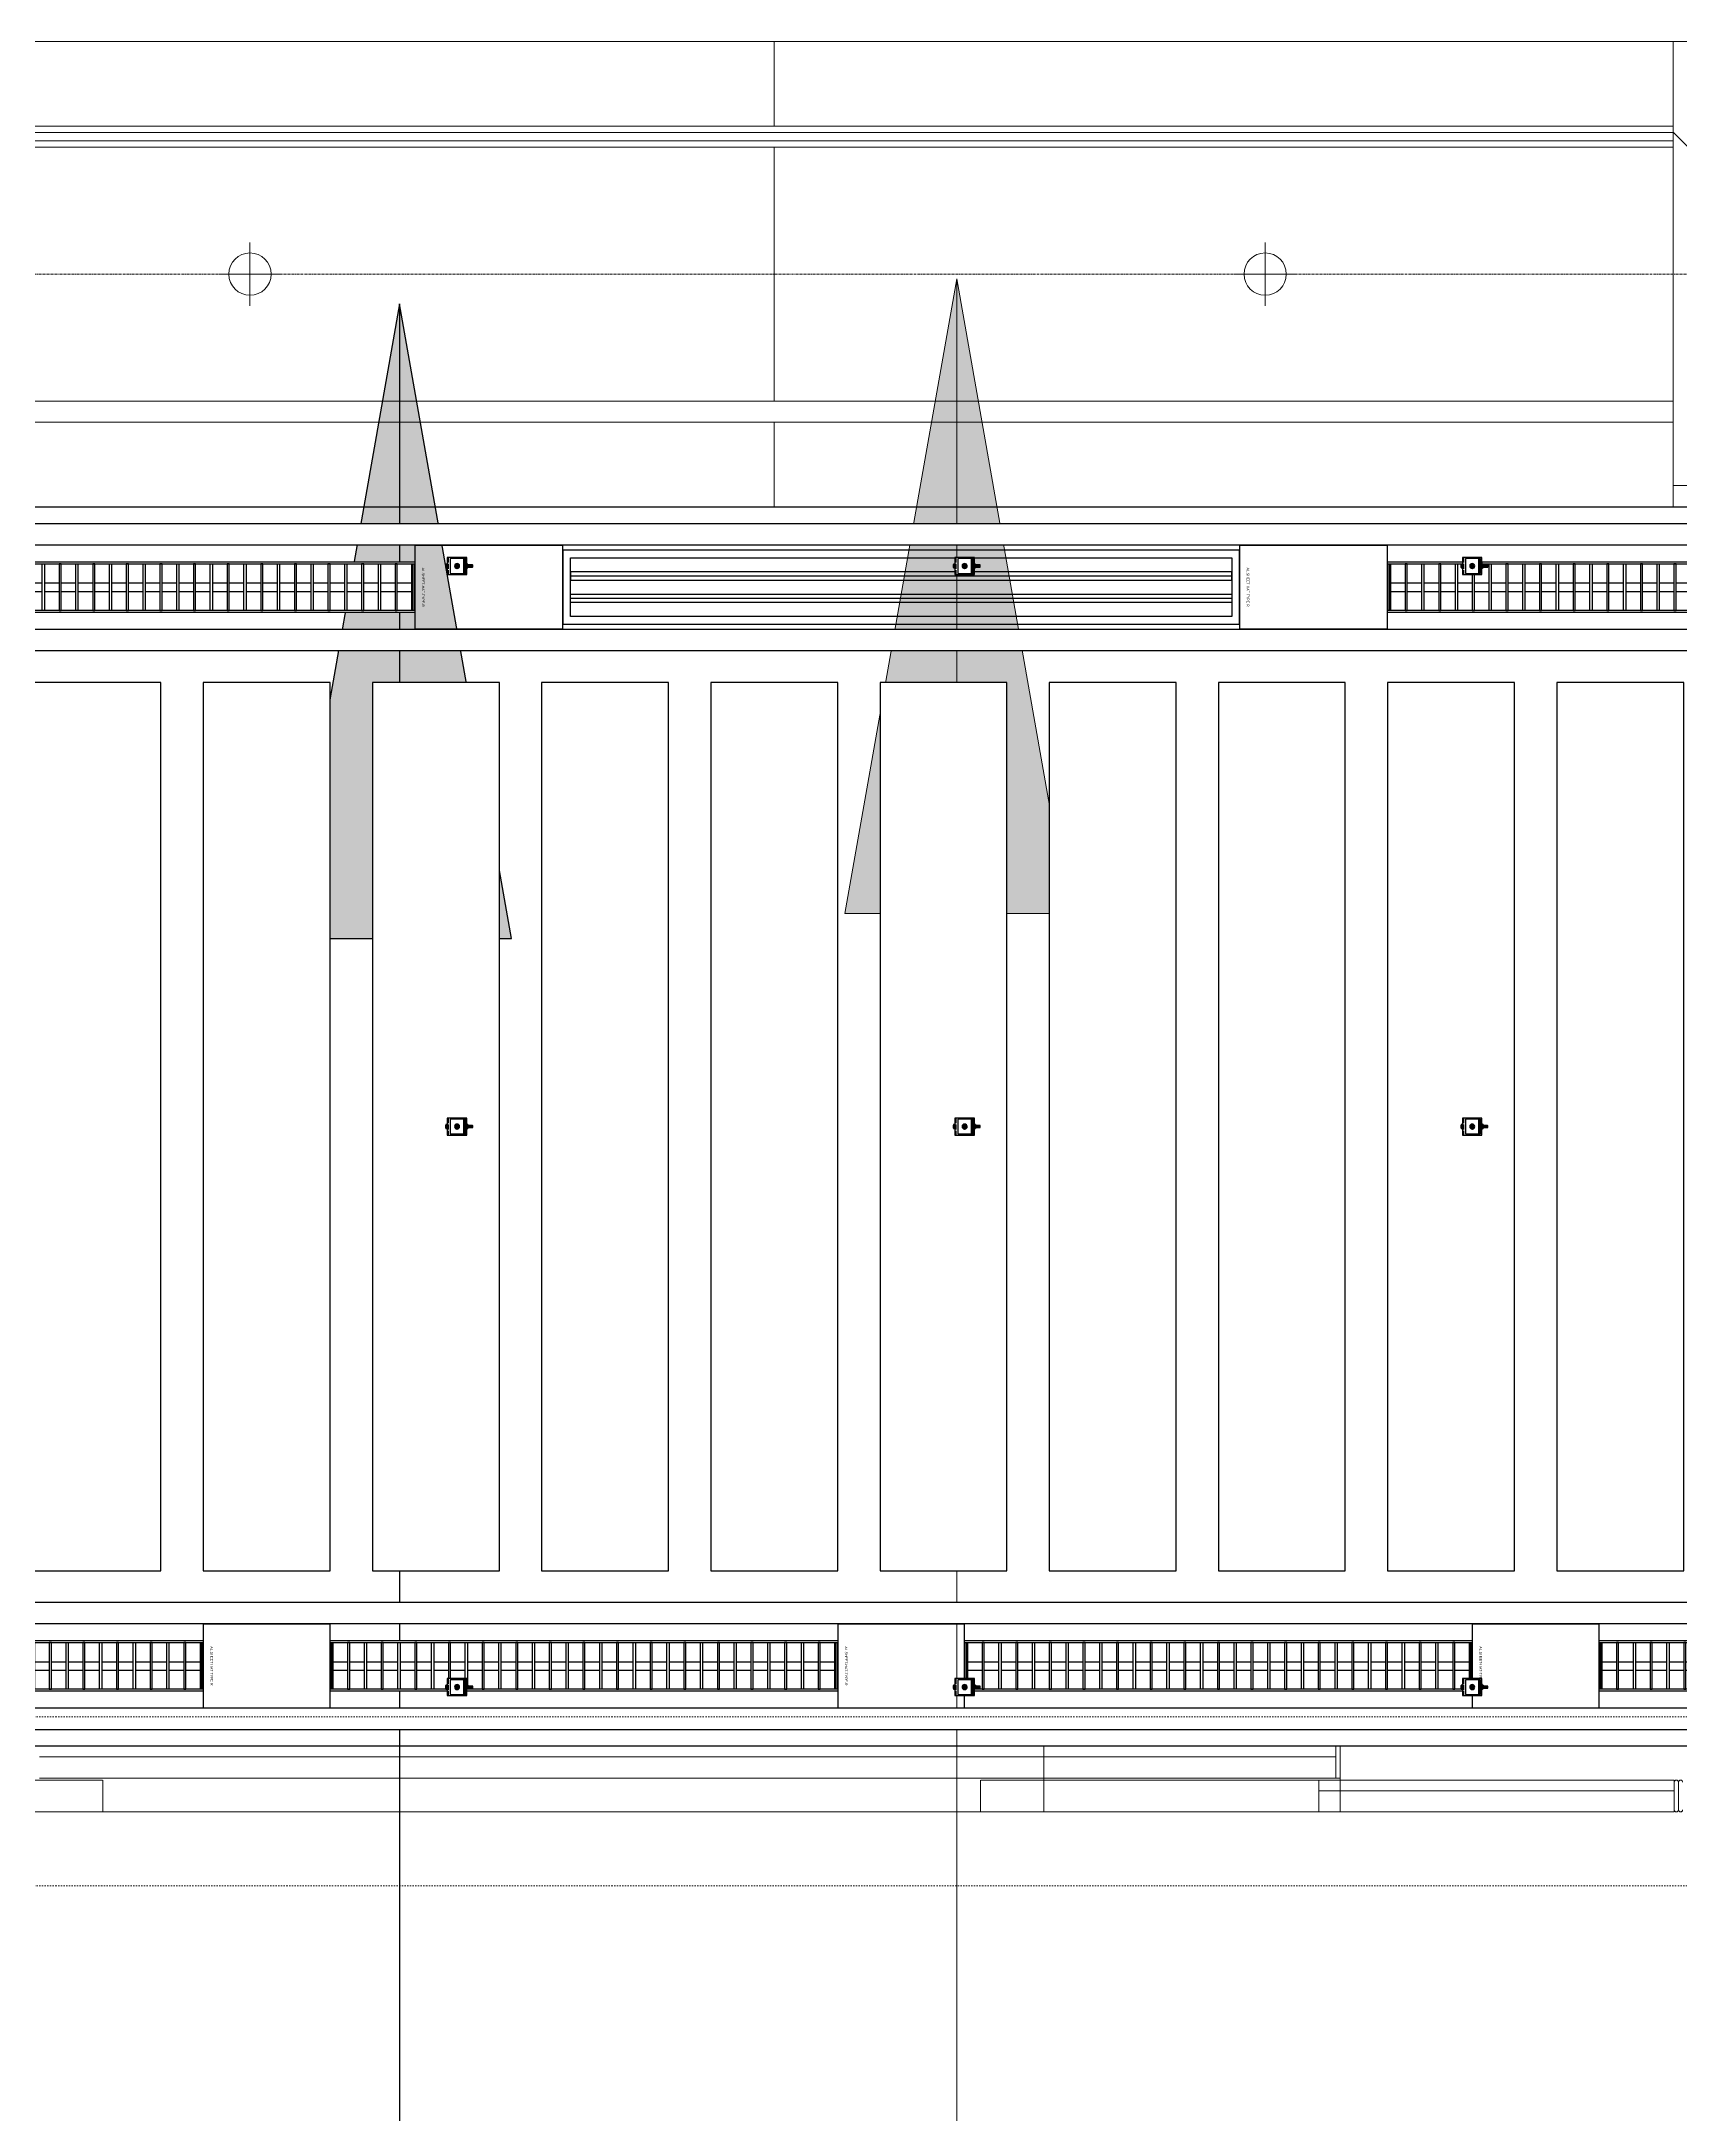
# Model space of a CAD drawing. Header units: millimetres. Extents: x -962357 to -591296, y -195428 to 59420.
# Drawn here: x -818113 to -814238, y -770 to 4130 of the extents above; entities that cross this region are included whole.
import ezdxf
from ezdxf.enums import TextEntityAlignment as Align

# ---------------------------------------------------------------- set-up
doc = ezdxf.new("R2010")
doc.units = ezdxf.units.MM
for name, pattern in [('ACAD_ISO02W100', [15, 12, -3]), ('DASH', [6.35, 3.175, -3.175]), ('DPA_Grid _ Level 100', [10, 5.5, -1.6, 1.3, -1.6]), ('DPA_Hidden 500', [1.4, 0.8, -0.6])]:
    doc.linetypes.add(name, pattern=pattern)
for name, color, linetype in [('000 - CSD_PL_001 - ASCESSORIES', 251, 'Continuous'), ('000 - H A T C H', 8, 'Continuous'), ('000 - WIPEOUT', 250, 'Continuous'), ('001 - ASCESSORIES', 251, 'Continuous'), ('008 - LIGHTING', 1, 'Continuous'), ('A04_TUBE SERIES', 2, 'Continuous'), ('A11_ALU.SOLID SHEET', 2, 'Continuous')]:
    doc.layers.add(name, color=color, linetype=linetype)
for name, color, linetype, lineweight in [('A-ANNO-NOTE', 3, 'Continuous', 25), ('A-CLNG', 2, 'Continuous', 9), ('A-DETL-GENF', 2, 'Continuous', 9), ('A-GENM', 1, 'Continuous', 9), ('A-GENM-HDLN', 2, 'DPA_Hidden 500', 9), ('A-GLAZ-CURT', 2, 'Continuous', 9), ('A-WALL', 5, 'Continuous', 9), ('A-WALL-FNSH', 2, 'Continuous', 9), ('A-WALL-PATT', 1, 'Continuous', 9), ('E-LITE-EQPM', 2, 'Continuous', 9), ('G-ANNO-TEXT', 3, 'Continuous', 9), ('I-WALL-E', 2, 'Continuous', 9), ('Q-SPCQ', 2, 'Continuous', 9), ('Q-SPCQ-HDLN', 2, 'DASH', 9), ('S-GRID', 251, 'Continuous', 9), ('WALL-E', 2, 'Continuous', 9)]:
    doc.layers.add(name, color=color, linetype=linetype, lineweight=lineweight)
doc.layers.get('000 - CSD_PL_001 - ASCESSORIES').off()
pattern_1 = [(45, (2.4, 1), (-1060.6602, 1060.6602), []), (135, (2.4, 1), (-1060.6602, -1060.6602), [])]

# ---------------------------------------------------------------- blocks, each defined once
blk = doc.blocks.new('System Panel - DPA-AR_Metal Ceiling Rectangular Panel-13139259-4180-01 LOWER PLATFORM LEVEL - REFLECTED CEILING PLAN')
at = {"layer": 'A-GLAZ-CURT'}
for p, q in [((-741107.4, 4129), (-743507.4, 4129)), ((-743507.4, 4129), (-743507.4, 3929)), ((-743507.4, 3929), (-743507.4, 4129)), ((-743507.4, 4129), (-741107.4, 4129)), ((-741107.4, 3929), (-741107.4, 4129)), ((-741107.4, 4129), (-741107.4, 3929)), ((-743507.4, 3929), (-741107.4, 3929)), ((-741107.4, 3929), (-743507.4, 3929))]:
    blk.add_line(p, q, dxfattribs=at)
blk = doc.blocks.new('System Panel - DPA-AR_Metal Ceiling Rectangular Panel-V23-4180-01 LOWER PLATFORM LEVEL - REFLECTED CEILING PLAN')
at = {"layer": 'A-GLAZ-CURT'}
for p, q in [((-814257.4, 4129), (-816382.4, 4129)), ((-816382.4, 4129), (-816382.4, 3929)), ((-816382.4, 3929), (-816382.4, 4129)), ((-816382.4, 4129), (-814257.4, 4129)), ((-814257.4, 3929), (-814257.4, 4129)), ((-814257.4, 4129), (-814257.4, 3929)), ((-816382.4, 3929), (-814257.4, 3929)), ((-814257.4, 3929), (-816382.4, 3929))]:
    blk.add_line(p, q, dxfattribs=at)
blk = doc.blocks.new('System Panel - DPA-AR_Metal Ceiling Rectangular Panel-13139299-4180-01 LOWER PLATFORM LEVEL - REFLECTED CEILING PLAN')
at = {"layer": 'A-GLAZ-CURT'}
for p, q in [((-818782.4, 3879), (-821182.4, 3879)), ((-821182.4, 3879), (-821182.4, 3279)), ((-821182.4, 3279), (-821182.4, 3879)), ((-821182.4, 3879), (-818782.4, 3879)), ((-818782.4, 3279), (-818782.4, 3879)), ((-818782.4, 3879), (-818782.4, 3279)), ((-821182.4, 3279), (-818782.4, 3279)), ((-818782.4, 3279), (-821182.4, 3279))]:
    blk.add_line(p, q, dxfattribs=at)
blk = doc.blocks.new('System Panel - DPA-AR_Metal Ceiling Rectangular Panel-V25-4180-01 LOWER PLATFORM LEVEL - REFLECTED CEILING PLAN')
at = {"layer": 'A-GLAZ-CURT'}
for p, q in [((-814257.4, 3879), (-816382.4, 3879)), ((-816382.4, 3879), (-816382.4, 3279)), ((-816382.4, 3279), (-816382.4, 3879)), ((-816382.4, 3879), (-814257.4, 3879)), ((-814257.4, 3279), (-814257.4, 3879)), ((-814257.4, 3879), (-814257.4, 3279)), ((-816382.4, 3279), (-814257.4, 3279)), ((-814257.4, 3279), (-816382.4, 3279))]:
    blk.add_line(p, q, dxfattribs=at)
blk = doc.blocks.new('*U403')
at = {"layer": 'A-CLNG'}
for p, q in [((-75360.2, 550), (-69524.9, 550)), ((-69524.9, 550), (-75360.2, 550))]:
    blk.add_line(p, q, dxfattribs=at)
at = {"layer": 'I-WALL-E'}
for p, q in [((-69575, 315), (-76337.6, 315)), ((-76337.6, 315), (-69575, 315)), ((-69575, 335), (-76317.6, 335)), ((-76317.6, 335), (-69575, 335))]:
    blk.add_line(p, q, dxfattribs=at)
at = {"layer": 'A-GLAZ-CURT'}
for name, p in [('System Panel - DPA-AR_Metal Ceiling Rectangular Panel-13139259-4180-01 LOWER PLATFORM LEVEL - REFLECTED CEILING PLAN', (669407.4, -3579)), ('System Panel - DPA-AR_Metal Ceiling Rectangular Panel-V23-4180-01 LOWER PLATFORM LEVEL - REFLECTED CEILING PLAN', (744682.4, -3579)), ('System Panel - DPA-AR_Metal Ceiling Rectangular Panel-13139299-4180-01 LOWER PLATFORM LEVEL - REFLECTED CEILING PLAN', (747082.4, -3579)), ('System Panel - DPA-AR_Metal Ceiling Rectangular Panel-V25-4180-01 LOWER PLATFORM LEVEL - REFLECTED CEILING PLAN', (744682.4, -3579)), ('System Panel - DPA-AR_Metal Ceiling Rectangular Panel-13139259-4180-01 LOWER PLATFORM LEVEL - REFLECTED CEILING PLAN', (669407.4, -4479)), ('System Panel - DPA-AR_Metal Ceiling Rectangular Panel-V23-4180-01 LOWER PLATFORM LEVEL - REFLECTED CEILING PLAN', (744682.4, -4479))]:
    blk.add_blockref(name, p, dxfattribs=at)
blk = doc.blocks.new('*U499')
at = {"layer": 'A11_ALU.SOLID SHEET', "color": 0}
blk.add_lwpolyline([(350, -98.8), (350, 98.8), (0, 98.8), (0, -98.8)], close=True, dxfattribs=at)
at = {"layer": 'Defpoints', "color": 250}
blk.add_point((0, 0), dxfattribs=at)
blk.add_text('AL.SHEET-HAT-TYPE-R', height=6, rotation=270, dxfattribs=at).set_placement((15, 0), align=Align.BOTTOM_CENTER)
blk = doc.blocks.new('*U634')
at = {"color": 1}
blk.add_wipeout([(600, -60), (-600, -60), (-600, 60), (600, 60)], dxfattribs=at).dxf.layer = '000 - WIPEOUT'
at = {"layer": '001 - ASCESSORIES', "color": 0}
blk.add_lwpolyline([(600, -60), (-600, -60), (-600, 60), (600, 60)], close=True, dxfattribs=at)
at = {"layer": '001 - ASCESSORIES'}
for points in [[(-593.5, -55), (-598.5, -55), (-598.5, 55), (-593.5, 55)], [(595, -55), (-595, -55), (-595, 55), (595, 55)], [(-558.8, -55), (-553.8, -55), (-553.8, 55), (-558.8, 55)], [(-514, -55), (-519, -55), (-519, 55), (-514, 55)], [(-479.3, -55), (-474.3, -55), (-474.3, 55), (-479.3, 55)], [(-434.6, -55), (-439.6, -55), (-439.6, 55), (-434.6, 55)], [(-399.8, -55), (-394.8, -55), (-394.8, 55), (-399.8, 55)], [(-355.1, -55), (-360.1, -55), (-360.1, 55), (-355.1, 55)], [(-320.4, -55), (-315.4, -55), (-315.4, 55), (-320.4, 55)], [(-275.6, -55), (-280.6, -55), (-280.6, 55), (-275.6, 55)], [(-240.9, -55), (-235.9, -55), (-235.9, 55), (-240.9, 55)], [(-196.2, -55), (-201.2, -55), (-201.2, 55), (-196.2, 55)], [(-161.4, -55), (-156.4, -55), (-156.4, 55), (-161.4, 55)], [(-116.7, -55), (-121.7, -55), (-121.7, 55), (-116.7, 55)], [(-82, -55), (-77, -55), (-77, 55), (-82, 55)], [(-37.2, -55), (-42.2, -55), (-42.2, 55), (-37.2, 55)], [(-2.5, -55), (2.5, -55), (2.5, 55), (-2.5, 55)], [(42.2, -55), (37.2, -55), (37.2, 55), (42.2, 55)], [(77, -55), (82, -55), (82, 55), (77, 55)], [(121.7, -55), (116.7, -55), (116.7, 55), (121.7, 55)], [(156.4, -55), (161.4, -55), (161.4, 55), (156.4, 55)], [(201.2, -55), (196.2, -55), (196.2, 55), (201.2, 55)], [(235.9, -55), (240.9, -55), (240.9, 55), (235.9, 55)], [(280.6, -55), (275.6, -55), (275.6, 55), (280.6, 55)], [(315.4, -55), (320.4, -55), (320.4, 55), (315.4, 55)], [(360.1, -55), (355.1, -55), (355.1, 55), (360.1, 55)], [(394.8, -55), (399.8, -55), (399.8, 55), (394.8, 55)], [(439.6, -55), (434.6, -55), (434.6, 55), (439.6, 55)], [(474.3, -55), (479.3, -55), (479.3, 55), (474.3, 55)], [(519, -55), (514, -55), (514, 55), (519, 55)], [(553.8, -55), (558.8, -55), (558.8, 55), (553.8, 55)], [(598.5, -55), (593.5, -55), (593.5, 55), (598.5, 55)]]:
    blk.add_lwpolyline(points, close=True, dxfattribs=at)
for points in [[(-593.5, 10), (-558.8, 10)], [(-553.8, 10), (-519, 10)], [(-514, 10), (-479.3, 10)], [(-474.3, 10), (-439.6, 10)], [(-434.6, 10), (-399.8, 10)], [(-394.8, 10), (-360.1, 10)], [(-355.1, 10), (-320.4, 10)], [(-315.4, 10), (-280.6, 10)], [(-275.6, 10), (-240.9, 10)], [(-235.9, 10), (-201.2, 10)], [(-196.2, 10), (-161.4, 10)], [(-156.4, 10), (-121.7, 10)], [(-116.7, 10), (-82, 10)], [(-77, 10), (-42.2, 10)], [(-37.2, 10), (-2.5, 10)], [(2.5, 10), (37.2, 10)], [(42.2, 10), (77, 10)], [(82, 10), (116.7, 10)], [(121.7, 10), (156.4, 10)], [(161.4, 10), (196.2, 10)], [(201.2, 10), (235.9, 10)], [(240.9, 10), (275.6, 10)], [(280.6, 10), (315.4, 10)], [(320.4, 10), (355.1, 10)], [(360.1, 10), (394.8, 10)], [(399.8, 10), (434.6, 10)], [(439.6, 10), (474.3, 10)], [(479.3, 10), (514, 10)], [(519, 10), (553.8, 10)], [(558.8, 10), (593.5, 10)], [(-593.5, -10), (-558.8, -10)], [(-553.8, -10), (-519, -10)], [(-514, -10), (-479.3, -10)], [(-474.3, -10), (-439.6, -10)], [(-434.6, -10), (-399.8, -10)], [(-394.8, -10), (-360.1, -10)], [(-355.1, -10), (-320.4, -10)], [(-315.4, -10), (-280.6, -10)], [(-275.6, -10), (-240.9, -10)], [(-235.9, -10), (-201.2, -10)], [(-196.2, -10), (-161.4, -10)], [(-156.4, -10), (-121.7, -10)], [(-116.7, -10), (-82, -10)], [(-77, -10), (-42.2, -10)], [(-37.2, -10), (-2.5, -10)], [(2.5, -10), (37.2, -10)], [(42.2, -10), (77, -10)], [(82, -10), (116.7, -10)], [(121.7, -10), (156.4, -10)], [(161.4, -10), (196.2, -10)], [(201.2, -10), (235.9, -10)], [(240.9, -10), (275.6, -10)], [(280.6, -10), (315.4, -10)], [(320.4, -10), (355.1, -10)], [(360.1, -10), (394.8, -10)], [(399.8, -10), (434.6, -10)], [(439.6, -10), (474.3, -10)], [(479.3, -10), (514, -10)], [(519, -10), (553.8, -10)], [(558.8, -10), (593.5, -10)]]:
    blk.add_lwpolyline(points, dxfattribs=at)
blk = doc.blocks.new('*U374')
at = {"layer": '001 - ASCESSORIES', "color": 0, "linetype": 'ByBlock'}
blk.add_lwpolyline([(800, 87.5), (-800, 87.5), (-800, -87.5), (800, -87.5)], close=True, dxfattribs=at)
at = {"layer": '001 - ASCESSORIES', "linetype": 'ByBlock'}
for points in [[(-781.5, 69), (781.5, 69), (781.5, -69), (-781.5, -69)], [(781.5, 36.3), (-781.5, 36.3), (-781.5, 16.3), (781.5, 16.3)], [(-781.5, -16.3), (781.5, -16.3), (781.5, -36.3), (-781.5, -36.3)]]:
    blk.add_lwpolyline(points, close=True, dxfattribs=at)
for points in [[(781.5, 26.3), (-781.5, 26.3)], [(-781.5, -26.3), (781.5, -26.3)]]:
    blk.add_lwpolyline(points, dxfattribs=at)
blk = doc.blocks.new('*U627')
blk.add_attdef('EXTR.OVL-LENGTH_', (-25, -59.1), '', height=5)
blk.add_wipeout([(-25, 0), (25, 0), (25, 67400), (-25, 67400)]).dxf.layer = '000 - WIPEOUT'
at = {"layer": 'A04_TUBE SERIES', "color": 0}
blk.add_lwpolyline([(-25, 0), (25, 0), (25, 67400), (-25, 67400)], close=True, dxfattribs=at)
blk = doc.blocks.new('*U628')
blk.add_attdef('EXTR.OVL-LENGTH_', (-25, -59.1), '', height=5)
blk.add_wipeout([(-25, 0), (25, 0), (25, 67400), (-25, 67400)]).dxf.layer = '000 - WIPEOUT'
at = {"layer": 'A04_TUBE SERIES', "color": 0}
blk.add_lwpolyline([(-25, 0), (25, 0), (25, 67400), (-25, 67400)], close=True, dxfattribs=at)
blk = doc.blocks.new('*U500')
at = {"layer": 'A11_ALU.SOLID SHEET', "color": 0}
blk.add_lwpolyline([(300, -98.8), (300, 98.8), (0, 98.8), (0, -98.8)], close=True, dxfattribs=at)
at = {"layer": 'Defpoints', "color": 250}
blk.add_point((0, 0), dxfattribs=at)
blk.add_text('AL.SHEET-HAT-TYPE-R', height=6, rotation=270, dxfattribs=at).set_placement((15, 0), align=Align.BOTTOM_CENTER)
blk = doc.blocks.new('*U632')
blk.add_attdef('EXTR.OVL-LENGTH_', (-25, -59.1), '', height=5)
blk.add_wipeout([(-25, 0), (25, 0), (25, 67400), (-25, 67400)]).dxf.layer = '000 - WIPEOUT'
at = {"layer": 'A04_TUBE SERIES', "color": 0}
blk.add_lwpolyline([(-25, 0), (25, 0), (25, 67400), (-25, 67400)], close=True, dxfattribs=at)
blk = doc.blocks.new('*U633')
blk.add_attdef('EXTR.OVL-LENGTH_', (-25, -59.1), '', height=5)
blk.add_wipeout([(-25, 0), (25, 0), (25, 67400), (-25, 67400)]).dxf.layer = '000 - WIPEOUT'
at = {"layer": 'A04_TUBE SERIES', "color": 0}
blk.add_lwpolyline([(-25, 0), (25, 0), (25, 67400), (-25, 67400)], close=True, dxfattribs=at)
blk = doc.blocks.new('*U614')
at = {"color": 3}
for points in [[(-1050, -50), (1050, -50), (1050, -350), (-1050, -350)], [(-1050, -450), (1050, -450), (1050, -750), (-1050, -750)], [(-1050, -850), (1050, -850), (1050, -1150), (-1050, -1150)], [(-1050, -1250), (1050, -1250), (1050, -1550), (-1050, -1550)], [(-1050, -1650), (1050, -1650), (1050, -1950), (-1050, -1950)], [(-1050, -2050), (1050, -2050), (1050, -2350), (-1050, -2350)], [(-1050, -2450), (1050, -2450), (1050, -2750), (-1050, -2750)], [(-1050, -2850), (1050, -2850), (1050, -3150), (-1050, -3150)], [(-1050, -3250), (1050, -3250), (1050, -3550), (-1050, -3550)], [(-1050, -3650), (1050, -3650), (1050, -3950), (-1050, -3950)]]:
    blk.add_wipeout(points, dxfattribs=at).dxf.layer = '000 - WIPEOUT'
at = {"layer": 'A11_ALU.SOLID SHEET', "color": 0, "linetype": 'ByBlock'}
for points in [[(-1050, -350), (1050, -350), (1050, -50), (-1050, -50)], [(-1050, -750), (1050, -750), (1050, -450), (-1050, -450)], [(-1050, -1150), (1050, -1150), (1050, -850), (-1050, -850)], [(-1050, -1550), (1050, -1550), (1050, -1250), (-1050, -1250)], [(-1050, -1950), (1050, -1950), (1050, -1650), (-1050, -1650)], [(-1050, -2350), (1050, -2350), (1050, -2050), (-1050, -2050)], [(-1050, -2750), (1050, -2750), (1050, -2450), (-1050, -2450)], [(-1050, -3150), (1050, -3150), (1050, -2850), (-1050, -2850)], [(-1050, -3550), (1050, -3550), (1050, -3250), (-1050, -3250)], [(-1050, -3950), (1050, -3950), (1050, -3650), (-1050, -3650)]]:
    blk.add_lwpolyline(points, close=True, dxfattribs=at)
blk = doc.blocks.new('*U5836')
blk.add_lwpolyline([(-107450, -550), (27650, -550), (27650, -3480), (-107450, -3480)], close=True)
at = {"layer": '008 - LIGHTING'}
blk.add_blockref('*U374', (-71400, -740), dxfattribs=at)
blk.add_blockref('*U374', (-71400, -740), dxfattribs=at)
blk.add_blockref('*U374', (-71400, -740), dxfattribs=at)
at = {"layer": 'A11_ALU.SOLID SHEET', "color": 1}
for name, p in [('*U499', (-72550, -740)), ('*U499', (-70600, -740)), ('*U500', (-73050, -3290)), ('*U500', (-71550, -3290)), ('*U500', (-70050, -3290))]:
    blk.add_blockref(name, p, dxfattribs=at)
at = {"layer": '008 - LIGHTING'}
for p in [(-73150, -740), (-69650, -740), (-73650, -3290), (-72150, -3290), (-70650, -3290), (-69150, -3290)]:
    blk.add_blockref('*U634', p, dxfattribs=at)
at = {"layer": 'A04_TUBE SERIES', "linetype": 'ByBlock', "rotation": 270}
for name, p in [('*U628', (-107350, -615)), ('*U627', (-107350, -865)), ('*U632', (-107350, -3165)), ('*U633', (-107350, -3415))]:
    blk.add_blockref(name, p, dxfattribs=at)
at = {"layer": 'A11_ALU.SOLID SHEET', "linetype": 'ByBlock', "rotation": 90}
blk.add_blockref('*U614', (-73500, -2015), dxfattribs=at)
at = {"layer": '008 - LIGHTING'}
for p in [(-73150, -740), (-69650, -740), (-73650, -3290), (-72150, -3290), (-70650, -3290), (-69150, -3290)]:
    blk.add_blockref('*U634', p, dxfattribs=at)
for p in [(-73150, -740), (-69650, -740), (-73650, -3290), (-72150, -3290), (-70650, -3290), (-69150, -3290)]:
    blk.add_blockref('*U634', p, dxfattribs=at)
blk = doc.blocks.new('DPA_Speciality_PlatformScreenDoor - Length_135300-12767973-4180-01 LOWER PLATFORM LEVEL - REFLECTED CEILING PLAN')
at = {"layer": 'A-GENM'}
for p, q in [((97607.5, -250), (97517.5, -250)), ((97517.5, -250), (97607.5, -250)), ((97712.5, -250), (97522.4, -250)), ((97522.4, -250), (97712.5, -250)), ((97617.5, -250), (97707.5, -250)), ((97707.5, -250), (97617.5, -250)), ((98265.3, -330), (98389.1, -330)), ((98275.9, -330), (98329, -330)), ((98325.4, -330), (98378.5, -330)), ((99865.3, -330), (99989.1, -330)), ((99875.9, -330), (99929, -330)), ((99925.4, -330), (99978.5, -330))]:
    blk.add_line(p, q, dxfattribs=at)
at = {"layer": 'A-GENM-HDLN'}
for p, q in [((98012.5, -175), (98012.5, -250)), ((98012.5, -175), (98862.5, -175)), ((98862.5, -250), (98862.5, -175)), ((100937.5, -250), (100937.5, -175)), ((101787.5, -175), (100937.5, -175)), ((98012.5, -250), (98862.5, -250)), ((101787.5, -250), (100937.5, -250))]:
    blk.add_line(p, q, dxfattribs=at)
at = {"layer": 'Q-SPCQ'}
for p, q in [((97212.5, -245), (97212.5, -180)), ((97212.5, -180), (97212.5, -245)), ((97212.5, -180), (97212.5, -245)), ((97212.5, -245), (97212.5, -180)), ((98062.5, -175), (97222.5, -175)), ((97222.5, -175), (98062.5, -175)), ((97222.5, -175), (97222.5, -225)), ((97222.5, -175), (97222.5, -225)), ((97222.5, -245), (97222.5, -180)), ((97222.5, -180), (97222.5, -245)), ((97252.5, -175), (98032.5, -175)), ((98032.5, -175), (97252.5, -175)), ((98032.5, -175), (97252.5, -175)), ((97252.5, -175), (98032.5, -175)), ((98012.5, -175), (98712.5, -175)), ((98062.5, -225), (98062.5, -175)), ((98062.5, -175), (98062.5, -225)), ((98712.5, -175), (98712.5, -330)), ((98712.5, -175), (101087.5, -175)), ((98712.5, -330), (98712.5, -175)), ((98712.5, -200), (98712.5, -187.5)), ((98712.5, -187.5), (98712.5, -200)), ((97222.5, -225), (98062.5, -225)), ((98062.5, -225), (97222.5, -225)), ((97222.5, -250), (97222.5, -225)), ((97222.5, -225), (97222.5, -250)), ((98062.5, -225), (97222.5, -225)), ((97222.5, -225), (97222.5, -250)), ((97222.5, -250), (97222.5, -225)), ((97222.5, -225), (98062.5, -225)), ((98062.5, -225), (97222.5, -225)), ((97222.5, -225), (98062.5, -225)), ((98032.5, -225), (97252.5, -225)), ((97252.5, -225), (98032.5, -225)), ((97252.5, -225), (98032.5, -225)), ((98032.5, -225), (97252.5, -225)), ((98012.5, -225), (97272.5, -225)), ((97272.5, -225), (98012.5, -225)), ((98012.5, -225), (97272.5, -225)), ((97272.5, -225), (98012.5, -225)), ((98062.5, -225), (98062.5, -250)), ((98062.5, -225), (98062.5, -250)), ((98062.5, -250), (98062.5, -225)), ((98062.5, -225), (98062.5, -250)), ((98712.5, -305), (98712.5, -200)), ((98712.5, -200), (98712.5, -305)), ((97222.5, -250), (98062.5, -250)), ((98062.5, -250), (97222.5, -250)), ((97222.5, -250), (98062.5, -250)), ((98062.5, -250), (97222.5, -250)), ((98012.5, -250), (97272.5, -250)), ((97272.5, -250), (98012.5, -250)), ((98012.5, -250), (97272.5, -250)), ((97272.5, -250), (98012.5, -250)), ((98012.5, -305), (98012.5, -250)), ((98012.5, -250), (98012.5, -330)), ((98022.5, -255), (98012.5, -255)), ((98012.5, -255), (98012.5, -330)), ((98012.5, -330), (98012.5, -255)), ((98012.5, -255), (98022.5, -255)), ((98022.5, -330), (98022.5, -255)), ((98022.5, -255), (98022.5, -330)), ((98712.5, -255), (98022.5, -255)), ((98022.5, -255), (98712.5, -255)), ((98022.5, -255), (98022.5, -305)), ((98022.5, -255), (98022.5, -305)), ((98072.5, -255), (98652.5, -255)), ((98652.5, -255), (98072.5, -255)), ((98662.5, -255), (98072.5, -255)), ((98072.5, -255), (98662.5, -255)), ((101087.5, -255), (98712.5, -255)), ((98712.5, -255), (98712.5, -305)), ((98712.5, -255), (98712.5, -305)), ((98712.5, -305), (98712.5, -255)), ((98712.5, -255), (98712.5, -305)), ((98714.5, -255), (101087.5, -255)), ((101037.5, -255), (98762.5, -255)), ((98762.5, -255), (101037.5, -255)), ((98772.5, -255), (101027.5, -255)), ((101027.5, -255), (98772.5, -255)), ((98012.5, -317.5), (98012.5, -305)), ((98012.5, -330), (98712.5, -330)), ((98012.5, -330), (98022.5, -330)), ((98022.5, -330), (98012.5, -330)), ((98712.5, -305), (98022.5, -305)), ((98022.5, -305), (98702.5, -305)), ((98022.5, -305), (98022.5, -330)), ((98022.5, -305), (98022.5, -330)), ((98022.5, -305), (98702.5, -305)), ((98702.5, -305), (98022.5, -305)), ((98022.5, -330), (98022.5, -305)), ((98022.5, -305), (98022.5, -330)), ((98712.5, -305), (98022.5, -305)), ((98022.5, -305), (98712.5, -305)), ((98702.5, -330), (98022.5, -330)), ((98022.5, -330), (98712.5, -330)), ((98022.5, -330), (98702.5, -330)), ((98702.5, -330), (98022.5, -330)), ((98652.5, -305), (98072.5, -305)), ((98072.5, -305), (98652.5, -305)), ((98652.5, -305), (98072.5, -305)), ((98072.5, -305), (98652.5, -305)), ((98662.5, -305), (98072.5, -305)), ((98072.5, -305), (98662.5, -305)), ((98072.5, -305), (98652.5, -305)), ((98652.5, -305), (98072.5, -305)), ((98652.5, -330), (98072.5, -330)), ((98072.5, -330), (98652.5, -330)), ((98652.5, -330), (98072.5, -330)), ((98072.5, -330), (98652.5, -330)), ((98702.5, -305), (98712.5, -305)), ((98712.5, -330), (98702.5, -330)), ((98712.5, -317.5), (98712.5, -305)), ((101087.5, -305), (98712.5, -305)), ((98712.5, -330), (98712.5, -305)), ((98712.5, -305), (98712.5, -330)), ((98712.5, -305), (101087.5, -305)), ((98712.5, -305), (98712.5, -317.5)), ((98712.5, -330), (98712.5, -305)), ((98712.5, -305), (98712.5, -330)), ((98712.5, -330), (101087.5, -330)), ((98714.5, -305), (98722.5, -305)), ((101087.5, -305), (98714.5, -305)), ((98714.5, -330), (101087.5, -330)), ((98722.5, -330), (98714.5, -330)), ((98722.5, -305), (101077.5, -305)), ((98722.5, -305), (101077.5, -305)), ((101077.5, -305), (98722.5, -305)), ((101077.5, -330), (98722.5, -330)), ((98722.5, -330), (101077.5, -330)), ((101077.5, -330), (98722.5, -330)), ((101037.5, -305), (98762.5, -305)), ((98762.5, -305), (101037.5, -305)), ((101027.5, -305), (98772.5, -305)), ((98772.5, -305), (101027.5, -305)), ((101027.5, -305), (98772.5, -305)), ((98772.5, -305), (101027.5, -305)), ((98772.5, -305), (101027.5, -305)), ((101027.5, -305), (98772.5, -305)), ((101027.5, -330), (98772.5, -330)), ((98772.5, -330), (101027.5, -330)), ((101027.5, -330), (98772.5, -330)), ((98772.5, -330), (101027.5, -330)), ((101077.5, -305), (101087.5, -305)), ((101087.5, -330), (101077.5, -330))]:
    blk.add_line(p, q, dxfattribs=at)
for centre, start, end in [((97207.5, -180), 360, 180), ((97207.5, -180), 0, 180), ((97217.5, -180), 0, 180), ((97217.5, -180), 0, 180), ((97207.5, -245), 180, 360), ((97207.5, -245), 180, 0), ((97217.5, -245), 180, 360), ((97217.5, -245), 180, 360)]:
    blk.add_arc(centre, 5, start, end, dxfattribs=at)
at = {"layer": 'Q-SPCQ-HDLN'}
for p, q in [((135200, 0), (-100, 0)), ((135200, -330), (-100, -330)), ((135200, -400), (-100, -400))]:
    blk.add_line(p, q, dxfattribs=at)
blk = doc.blocks.new('LGF_DL_SAA_LowPower_DL1a - LGF_DL_SAA_LowPower_DL1a-8832329-4180-01 LOWER PLATFORM LEVEL - REFLECTED CEILING PLAN')
at = {"layer": 'A-DETL-GENF'}
for p, q in [((0, 75), (0, -75)), ((72.5, 0), (-72.5, 0))]:
    blk.add_line(p, q, dxfattribs=at)
blk.add_circle((0, 0), 50, dxfattribs=at)
blk = doc.blocks.new('C-1-PP19-AR-4180-01-B_20250908-040939_EXDOWNLIGHT')
at = {"layer": 'E-LITE-EQPM', "extrusion": (0, 0, -1), "rotation": 180}
for p in [(72939.5, 0), (70539.5, 0)]:
    blk.add_blockref('LGF_DL_SAA_LowPower_DL1a - LGF_DL_SAA_LowPower_DL1a-8832329-4180-01 LOWER PLATFORM LEVEL - REFLECTED CEILING PLAN', p, dxfattribs=at)
at = {"layer": 'Q-SPCQ', "rotation": 180}
blk.add_blockref('DPA_Speciality_PlatformScreenDoor - Length_135300-12767973-4180-01 LOWER PLATFORM LEVEL - REFLECTED CEILING PLAN', (27650, -3810), dxfattribs=at)
blk = doc.blocks.new('000 - ASSCESSORIES_FAMELINE_GALV.BRACKET_FITTING_L-PROFILE_BK-08_TOP_VIEW')
at = {"linetype": 'Continuous'}
blk.add_wipeout([(-17.5, 19), (-17.5, -16), (17.5, -16), (17.5, 19)], dxfattribs=at).dxf.layer = '000 - WIPEOUT'
at = {"layer": '001 - ASCESSORIES', "linetype": 'ByBlock'}
blk.add_lwpolyline([(-17.5, 19), (17.5, 19), (17.5, 16), (-17.5, 16)], close=True, dxfattribs=at)
at = {"layer": '001 - ASCESSORIES', "color": 0, "linetype": 'Continuous'}
blk.add_lwpolyline([(-17.5, 19), (-17.5, -16), (17.5, -16), (17.5, 19)], close=True, dxfattribs=at)
at = {"layer": '001 - ASCESSORIES'}
blk.add_circle((0, 0), 3.5, dxfattribs=at)
blk = doc.blocks.new('*U492')
at = {"layer": '001 - ASCESSORIES', "color": 0}
blk.add_blockref('000 - ASSCESSORIES_FAMELINE_GALV.BRACKET_FITTING_L-PROFILE_BK-08_TOP_VIEW', (0, 0), dxfattribs=at)
blk = doc.blocks.new('000 - DYNAMIC_VIEW_ASSCESSORIES_GALV.STUD_FULL_THREAD_1-4_TOP_VIEW')
at = {"layer": '000 - H A T C H'}
h = blk.add_hatch(color=250, dxfattribs=at)
h.dxf.hatch_style = 1
edge = h.paths.add_edge_path()
edge.add_arc((0, 0), 3.18, 0, 360)
at = {"layer": '001 - ASCESSORIES', "color": 0}
blk.add_circle((0, 0), 3.18, dxfattribs=at)
blk = doc.blocks.new('*U485')
at = {"layer": '001 - ASCESSORIES', "color": 0}
blk.add_blockref('000 - DYNAMIC_VIEW_ASSCESSORIES_GALV.STUD_FULL_THREAD_1-4_TOP_VIEW', (0, 0), dxfattribs=at)
blk = doc.blocks.new('000 - ASSCESSORIES_FAMELINE_GALV.BRACKET_FITTING_U-PROFILE_BK-07_TOP_VIEW')
at = {"linetype": 'Continuous'}
blk.add_wipeout([(20, -23), (20, 23), (-20, 23), (-20, -23)], dxfattribs=at).dxf.layer = '000 - WIPEOUT'
at = {"layer": '001 - ASCESSORIES', "linetype": 'ACAD_ISO02W100'}
for p, q in [((20, 21), (-20, 21)), ((20, -21), (-20, -21))]:
    blk.add_line(p, q, dxfattribs=at)
at = {"layer": '001 - ASCESSORIES', "color": 0, "linetype": 'Continuous'}
blk.add_lwpolyline([(20, -23), (20, 23), (-20, 23), (-20, -23)], close=True, dxfattribs=at)
at = {"layer": '001 - ASCESSORIES', "linetype": 'Continuous'}
blk.add_circle((0, 0), 3.5, dxfattribs=at)
blk = doc.blocks.new('*U489')
at = {"layer": '001 - ASCESSORIES', "color": 0, "linetype": 'ByBlock'}
blk.add_blockref('000 - ASSCESSORIES_FAMELINE_GALV.BRACKET_FITTING_U-PROFILE_BK-07_TOP_VIEW', (0, 0), dxfattribs=at)
blk = doc.blocks.new('*U281')
at = {"layer": '001 - ASCESSORIES', "color": 0}
blk.add_lwpolyline([(4.6, 0), (2.3, 4), (-2.3, 4), (-4.6, 0), (-2.3, -4), (2.3, -4)], close=True, dxfattribs=at)
at = {"layer": '001 - ASCESSORIES', "color": 8}
blk.add_circle((0, 0), 3.85, dxfattribs=at)
at = {"layer": '001 - ASCESSORIES', "color": 0}
blk.add_circle((0, 0), 2.6, dxfattribs=at)
blk = doc.blocks.new('*U639')
at = {"layer": '000 - CSD_PL_001 - ASCESSORIES', "color": 0, "rotation": 270}
blk.add_blockref('*U281', (0, 0), dxfattribs=at)
blk = doc.blocks.new('*U308')
at = {"layer": '001 - ASCESSORIES'}
blk.add_lwpolyline([(-0.3, -4.5), (-0.3, -2.5, -19.949874), (0.3, -2.5), (0.3, -4.5)], format="xyb", dxfattribs=at)
blk.add_arc((0, 0), 4.5, 273.1847, 266.8153, dxfattribs=at)
blk = doc.blocks.new('000 - ASSCESSORIES_SPRING_WASHER_M5_TOP_VIEW')
at = {"color": 6}
blk.add_blockref('*U308', (0, 0), dxfattribs=at)
blk = doc.blocks.new('*U641')
at = {"color": 6}
blk.add_blockref('000 - ASSCESSORIES_SPRING_WASHER_M5_TOP_VIEW', (0, 0), dxfattribs=at)
blk = doc.blocks.new('*U307')
at = {"layer": '001 - ASCESSORIES'}
blk.add_lwpolyline([(-0.3, -6), (-0.3, -2.5, -19.949874), (0.2, -2.5), (0.2, -6)], format="xyb", dxfattribs=at)
blk.add_arc((0, 0), 6, 273.1847, 266.8153, dxfattribs=at)
blk = doc.blocks.new('000 - ASSCESSORIES_WASHER_M5_TOP_VIEW')
at = {"color": 6}
blk.add_blockref('*U307', (0, 0), dxfattribs=at)
blk = doc.blocks.new('*U640')
at = {"color": 6}
blk.add_blockref('000 - ASSCESSORIES_WASHER_M5_TOP_VIEW', (0, 0), dxfattribs=at)
blk = doc.blocks.new('*U282')
at = {"color": 1}
for p, q in [((-3.5, 3.5), (3.5, 3.5)), ((-3.5, 0), (3.5, 0))]:
    blk.add_line(p, q, dxfattribs=at)
at = {"color": 0}
for points in [[(-2.3, 3.2, 0.249855), (-4.6, 3.2), (-4.6, 0.3, 0.249855), (-2.3, 0.3)], [(2.3, 3.2, 0.062432), (0, 3.5, 0.062432), (-2.3, 3.2), (-2.3, 0.3, 0.061701), (0, 0, 0.061701), (2.3, 0.3)], [(4.6, 3.2, 0.249855), (2.3, 3.2), (2.3, 0.3, 0.249855), (4.6, 0.3)]]:
    blk.add_lwpolyline(points, format="xyb", close=True, dxfattribs=at)
blk = doc.blocks.new('*U296')
at = {"layer": '000 - H A T C H'}
h = blk.add_hatch(dxfattribs=at)
h.set_pattern_fill('ANSI35', color=8, scale=4, angle=65)
h.set_pattern_definition([(110, (-0.5, 0), (-0.939693, -0.34202), []), (110, (-0.2012, 0.6409), (-0.939693, -0.34202), [1.25, -0.25, 0, -0.25])])
h.paths.add_polyline_path([(0, -2.5), (59.5, -2.5), (59.5, 2.5), (0, 2.5)])
at = {"color": 8}
blk.add_line((59.5, -2.5), (59.5, 2.5), dxfattribs=at)
at = {"color": 1}
blk.add_lwpolyline([(59.5, 2.5), (0, 2.5), (0, -2.5), (59.5, -2.5), (60, -2), (60, 2)], close=True, dxfattribs=at)
blk = doc.blocks.new('*U448')
at = {"layer": '000 - H A T C H'}
h = blk.add_hatch(color=250, dxfattribs=at)
h.dxf.hatch_style = 1
edge = h.paths.add_edge_path()
edge.add_line((-0.3, -4.6), (-3.2, -4.6))
edge.add_arc((-1, -3.5), 2.45, 180, 208.0569, ccw=False)
edge.add_line((-3.5, -3.5), (-3.5, 0))
edge.add_arc((5.9, 0), 9.36, 179.9761, 180.0239, ccw=False)
edge.add_line((-3.5, 0), (-3.5, 0))
edge.add_arc((5.9, 0), 9.36, 179.9761, 180.0239, ccw=False)
edge.add_line((-3.5, 0), (-3.5, 3.5))
edge.add_arc((-1, 3.5), 2.45, 151.9431, 180, ccw=False)
edge.add_line((-3.2, 4.6), (-0.3, 4.6))
edge.add_arc((-2.5, 3.5), 2.45, 360, 388.0569, ccw=False)
edge.add_line((0, 3.5), (0, -3.5))
edge.add_arc((-2.5, -3.5), 2.45, 331.9431, 360, ccw=False)
blk.add_blockref('*U296', (0, 0))
at = {"layer": '001 - ASCESSORIES', "rotation": 90}
blk.add_blockref('*U282', (0, 0), dxfattribs=at)
blk = doc.blocks.new('*U306')
blk.add_wipeout([(-6, 0.65), (6, 0.65), (6, -0.65), (-6, -0.65)]).dxf.layer = '000 - WIPEOUT'
at = {"layer": '001 - ASCESSORIES'}
blk.add_lwpolyline([(-6, 0.65), (6, 0.65), (6, -0.65), (-6, -0.65)], close=True, dxfattribs=at)
blk.add_wipeout([(0.1, -0.65), (6, -0.65), (6, 0.65), (0.1, 0.65)]).dxf.layer = '000 - WIPEOUT'
blk.add_wipeout([(-0.1, -0.65), (-6, -0.65), (-6, 0.65), (-0.1, 0.65)]).dxf.layer = '000 - WIPEOUT'
for points in [[(-0.1, -0.65), (-6, -0.65), (-6, 0.65), (-0.1, 0.65)], [(0.1, -0.65), (6, -0.65), (6, 0.65), (0.1, 0.65)]]:
    blk.add_lwpolyline(points, close=True, dxfattribs=at)
blk = doc.blocks.new('000 - ASSCESSORIES_WASHER_M5_FRONT-SIDE-BACK_VIEW')
at = {"color": 6}
blk.add_blockref('*U306', (0, 0), dxfattribs=at)
blk = doc.blocks.new('*U637')
at = {"color": 6}
blk.add_blockref('000 - ASSCESSORIES_WASHER_M5_FRONT-SIDE-BACK_VIEW', (0, 0), dxfattribs=at)
blk = doc.blocks.new('*U309')
blk.add_wipeout([(-4.5, 0.65), (4.5, 0.65), (4.5, -0.65), (-4.5, -0.65)]).dxf.layer = '000 - WIPEOUT'
at = {"layer": '001 - ASCESSORIES'}
blk.add_lwpolyline([(-4.5, 0.65), (4.5, 0.65), (4.5, -0.65), (-4.5, -0.65)], close=True, dxfattribs=at)
blk.add_wipeout([(0.1, -0.95), (4.5, -0.65), (4.5, 0.65), (0.1, 0.35)]).dxf.layer = '000 - WIPEOUT'
blk.add_wipeout([(-0.1, -0.35), (-4.5, -0.65), (-4.5, 0.65), (-0.1, 0.95)]).dxf.layer = '000 - WIPEOUT'
for points in [[(-0.1, -0.35), (-4.5, -0.65), (-4.5, 0.65), (-0.1, 0.95)], [(0.1, -0.95), (4.5, -0.65), (4.5, 0.65), (0.1, 0.35)]]:
    blk.add_lwpolyline(points, close=True, dxfattribs=at)
blk = doc.blocks.new('000 - ASSCESSORIES_SPRING_WASHER_M5_FRONT-SIDE-BACK_VIEW')
at = {"color": 6}
blk.add_blockref('*U309', (0, 0), dxfattribs=at)
blk = doc.blocks.new('*U638')
at = {"color": 6}
blk.add_blockref('000 - ASSCESSORIES_SPRING_WASHER_M5_FRONT-SIDE-BACK_VIEW', (0, 0), dxfattribs=at)
blk = doc.blocks.new('*U486')
at = {"layer": '001 - ASCESSORIES'}
blk.add_blockref('*U448', (-23, 0), dxfattribs=at)
at = {"layer": '001 - ASCESSORIES', "color": 6, "rotation": 180}
for name in ['*U640', '*U641']:
    blk.add_blockref(name, (0, 0), dxfattribs=at)
at = {"layer": '001 - ASCESSORIES', "color": 2, "rotation": 270}
blk.add_blockref('*U639', (0, 0), dxfattribs=at)
blk.add_blockref('*U639', (0, 0), dxfattribs=at)
at = {"layer": '001 - ASCESSORIES', "color": 0, "rotation": 90}
blk.add_blockref('*U489', (0, 0), dxfattribs=at)
at = {"layer": '001 - ASCESSORIES', "color": 0, "rotation": 270}
blk.add_blockref('*U492', (0, 0), dxfattribs=at)
at = {"layer": '001 - ASCESSORIES', "color": 6}
for name in ['*U640', '*U641']:
    blk.add_blockref(name, (0, 0), dxfattribs=at)
at = {"layer": '001 - ASCESSORIES', "color": 2, "rotation": 90}
blk.add_blockref('*U639', (0, 0), dxfattribs=at)
blk.add_blockref('*U639', (0, 0), dxfattribs=at)
at = {"layer": '001 - ASCESSORIES', "color": 1}
blk.add_blockref('*U485', (0, 0), dxfattribs=at)
at = {"layer": '001 - ASCESSORIES', "rotation": 90}
blk.add_blockref('*U637', (23.65, 0), dxfattribs=at)
blk.add_blockref('*U638', (25.25, 0), dxfattribs=at)
blk = doc.blocks.new('C-1-PP19-AR-4180-01-B_20250903-141828_ERROR_HANGING')
at = {"layer": '000 - CSD_PL_001 - ASCESSORIES', "linetype": 'ByBlock'}
for p in [(-72450, -690), (-71250, -690), (-70050, -690), (-72450, -2015), (-71250, -2015), (-70050, -2015), (-72450, -3340), (-71250, -3340), (-70050, -3340)]:
    blk.add_blockref('*U486', p, dxfattribs=at)

msp = doc.modelspace()

# ---------------------------------------------------------------- hatches: boundary and pattern name
at = {"layer": 'A-ANNO-NOTE'}
msp.add_hatch(color=256, dxfattribs=at).paths.add_polyline_path([(-817265.8, 3509.7), (-817530.3, 2009.7), (-817001.3, 2009.7)])
at = {"layer": 'A-WALL-PATT'}
h = msp.add_hatch(dxfattribs=at)
h.set_pattern_fill('FP_3', color=256, style=0, pattern_type=2)
h.set_pattern_definition(pattern_1)
h.paths.add_polyline_path([(-814255, 3030), (-814205, 3030), (-814205, 4130), (-814255, 4130), (-814255, 3080)])
h = msp.add_hatch(dxfattribs=at)
h.set_pattern_fill('FP_3', color=256, style=0, pattern_type=2)
h.set_pattern_definition(pattern_1)
h.paths.add_polyline_path([(-814254.9, 3080), (-814204.9, 3080), (-814204.9, 4130), (-814254.9, 4130), (-814254.9, 4067.1)])
at = {"layer": 'G-ANNO-TEXT'}
msp.add_hatch(color=7, dxfattribs=at).paths.add_polyline_path([(-815948.6, 3569), (-816213.1, 2069), (-815684.1, 2069)])

# ---------------------------------------------------------------- linework, layer by layer
at = {"layer": 'A-ANNO-NOTE'}
for p, q in [((-817265.8, 3509.7), (-817530.3, 2009.7)), ((-817001.3, 2009.7), (-817265.8, 3509.7)), ((-817265.8, 3509.7), (-817265.8, -30432.2)), ((-817530.3, 2009.7), (-817001.3, 2009.7))]:
    msp.add_line(p, q, dxfattribs=at)
at = {"layer": 'A-WALL'}
for p, q in [((-814255, 3080), (-814255, 4130)), ((-814255, 4130), (-814205, 4130))]:
    msp.add_line(p, q, dxfattribs=at)
at = {"layer": 'A-WALL-FNSH', "color": 250}
for p, q in [((-814255, 3030), (-814255, 3080)), ((-814204.9, 3080), (-814254.9, 3080)), ((-814205, 3030), (-814255, 3030))]:
    msp.add_line(p, q, dxfattribs=at)
at = {"layer": 'G-ANNO-TEXT', "color": 250}
for p, q in [((-815948.6, 3569), (-816213.1, 2069)), ((-815684.1, 2069), (-815948.6, 3569)), ((-815948.6, 3569), (-815948.6, -35165.8)), ((-816213.1, 2069), (-815684.1, 2069))]:
    msp.add_line(p, q, dxfattribs=at)
at = {"layer": 'S-GRID', "linetype": 'DPA_Grid _ Level 100'}
msp.add_line((-602984.2, 3580), (-957857, 3580), dxfattribs=at)
at = {"layer": 'WALL-E'}
for p, q in [((-814254.9, 3080), (-814254.9, 4130)), ((-814254.9, 4130), (-814204.9, 4130))]:
    msp.add_line(p, q, dxfattribs=at)

# ---------------------------------------------------------------- block references
msp.add_blockref('*U403', (-744680, 3580))

# ---------------------------------------------------------------- next in the draw order: block references
msp.add_blockref('*U5836', (-744680, 3580))

# ---------------------------------------------------------------- next in the draw order: block references
msp.add_blockref('C-1-PP19-AR-4180-01-B_20250908-040939_EXDOWNLIGHT', (-744680, 3580))

# ---------------------------------------------------------------- next in the draw order: block references
msp.add_blockref('C-1-PP19-AR-4180-01-B_20250903-141828_ERROR_HANGING', (-744680, 3580))

doc.saveas('drawing.dxf')
